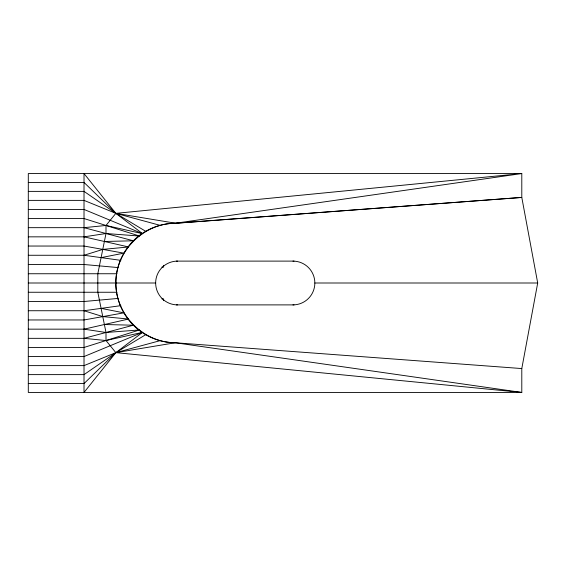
<?xml version="1.0" encoding="UTF-8"?>
<svg xmlns="http://www.w3.org/2000/svg" width="566" height="566" viewBox="0 0 566 566"><rect width="100%" height="100%" fill="white"/><g stroke="black" fill="none" stroke-linecap="round" stroke-linejoin="round"><path stroke-width="0.85" d="M28.3 200.378L84.016 200.378L115.853 213.354L521.795 173.557L175.538 223.216C143.615 223.195 115.648 251.007 115.853 283C115.648 314.993 143.615 342.805 175.538 342.784L521.795 392.443L521.795 368.565L537.7 283L521.795 197.435L521.795 173.557L28.3 173.557L28.3 392.443L521.795 392.443L115.853 352.646L84.016 365.622L28.3 365.622M28.3 374.621L84.016 374.621L115.853 352.646L175.552 342.699A59.699 59.699 0 0 1 115.853 283A59.699 59.699 0 0 1 175.552 223.301L521.795 197.435L175.538 223.216L115.853 213.354L84.016 191.379L28.3 191.379M28.3 338.334L84.016 338.334L105.998 340.534L142.597 332.32L115.853 352.646L84.016 383.564L28.3 383.564M145.703 334.697L115.853 352.646L84.016 392.443L84.016 173.557L115.853 213.354L142.597 233.68L105.998 225.466L84.016 227.666L28.3 227.666M142.597 332.32L84.016 356.566L28.3 356.566M28.3 255.266L84.016 255.266L102.878 249.401L128.595 246.967L84.016 236.843L28.3 236.843M160.1 340.661L115.853 352.646L105.998 340.534L105.998 332.483L97.819 292.254L97.819 273.746L105.998 233.517L105.998 225.466L115.853 213.354L160.1 225.339M84.016 338.334L133.343 325.209L104.434 324.523M28.3 329.157L84.016 329.157L128.595 319.033L102.878 316.599L84.016 310.734L28.3 310.734M101.165 257.629L123.855 253.151L84.016 246.04L28.3 246.04M84.016 236.843L105.998 233.517L139.519 236.043L84.016 218.533L28.3 218.533M84.016 310.734L120.869 305.647M117.891 298.452L84.016 301.501L28.3 301.501M104.434 241.477L133.343 240.791L84.016 227.666M28.3 182.436L84.016 182.436L115.853 213.354L145.703 231.303M28.3 209.434L84.016 209.434L142.597 233.68M176.351 261.11L294.03 261.11M28.3 264.499L84.016 264.499L117.891 267.548M161.897 267.081L163.616 267.081L163.616 265.32M28.3 273.746L117.07 273.746M28.3 283L155.65 283A21.89 21.89 0 0 1 177.54 261.11M292.955 261.11A21.89 21.89 0 0 1 314.845 283L537.7 283M28.3 292.254L117.07 292.254M161.897 298.919L163.616 298.919L163.616 300.68M176.351 304.89L294.03 304.89M28.3 319.96L84.016 319.96L123.855 312.849L101.165 308.371M28.3 347.467L84.016 347.467L139.519 329.957L105.998 332.483L84.016 329.157M175.538 342.784L521.795 368.565M84.016 255.266L120.869 260.353M314.845 283A21.89 21.89 0 0 1 292.955 304.89M177.54 304.89A21.89 21.89 0 0 1 155.65 283"/></g></svg>
